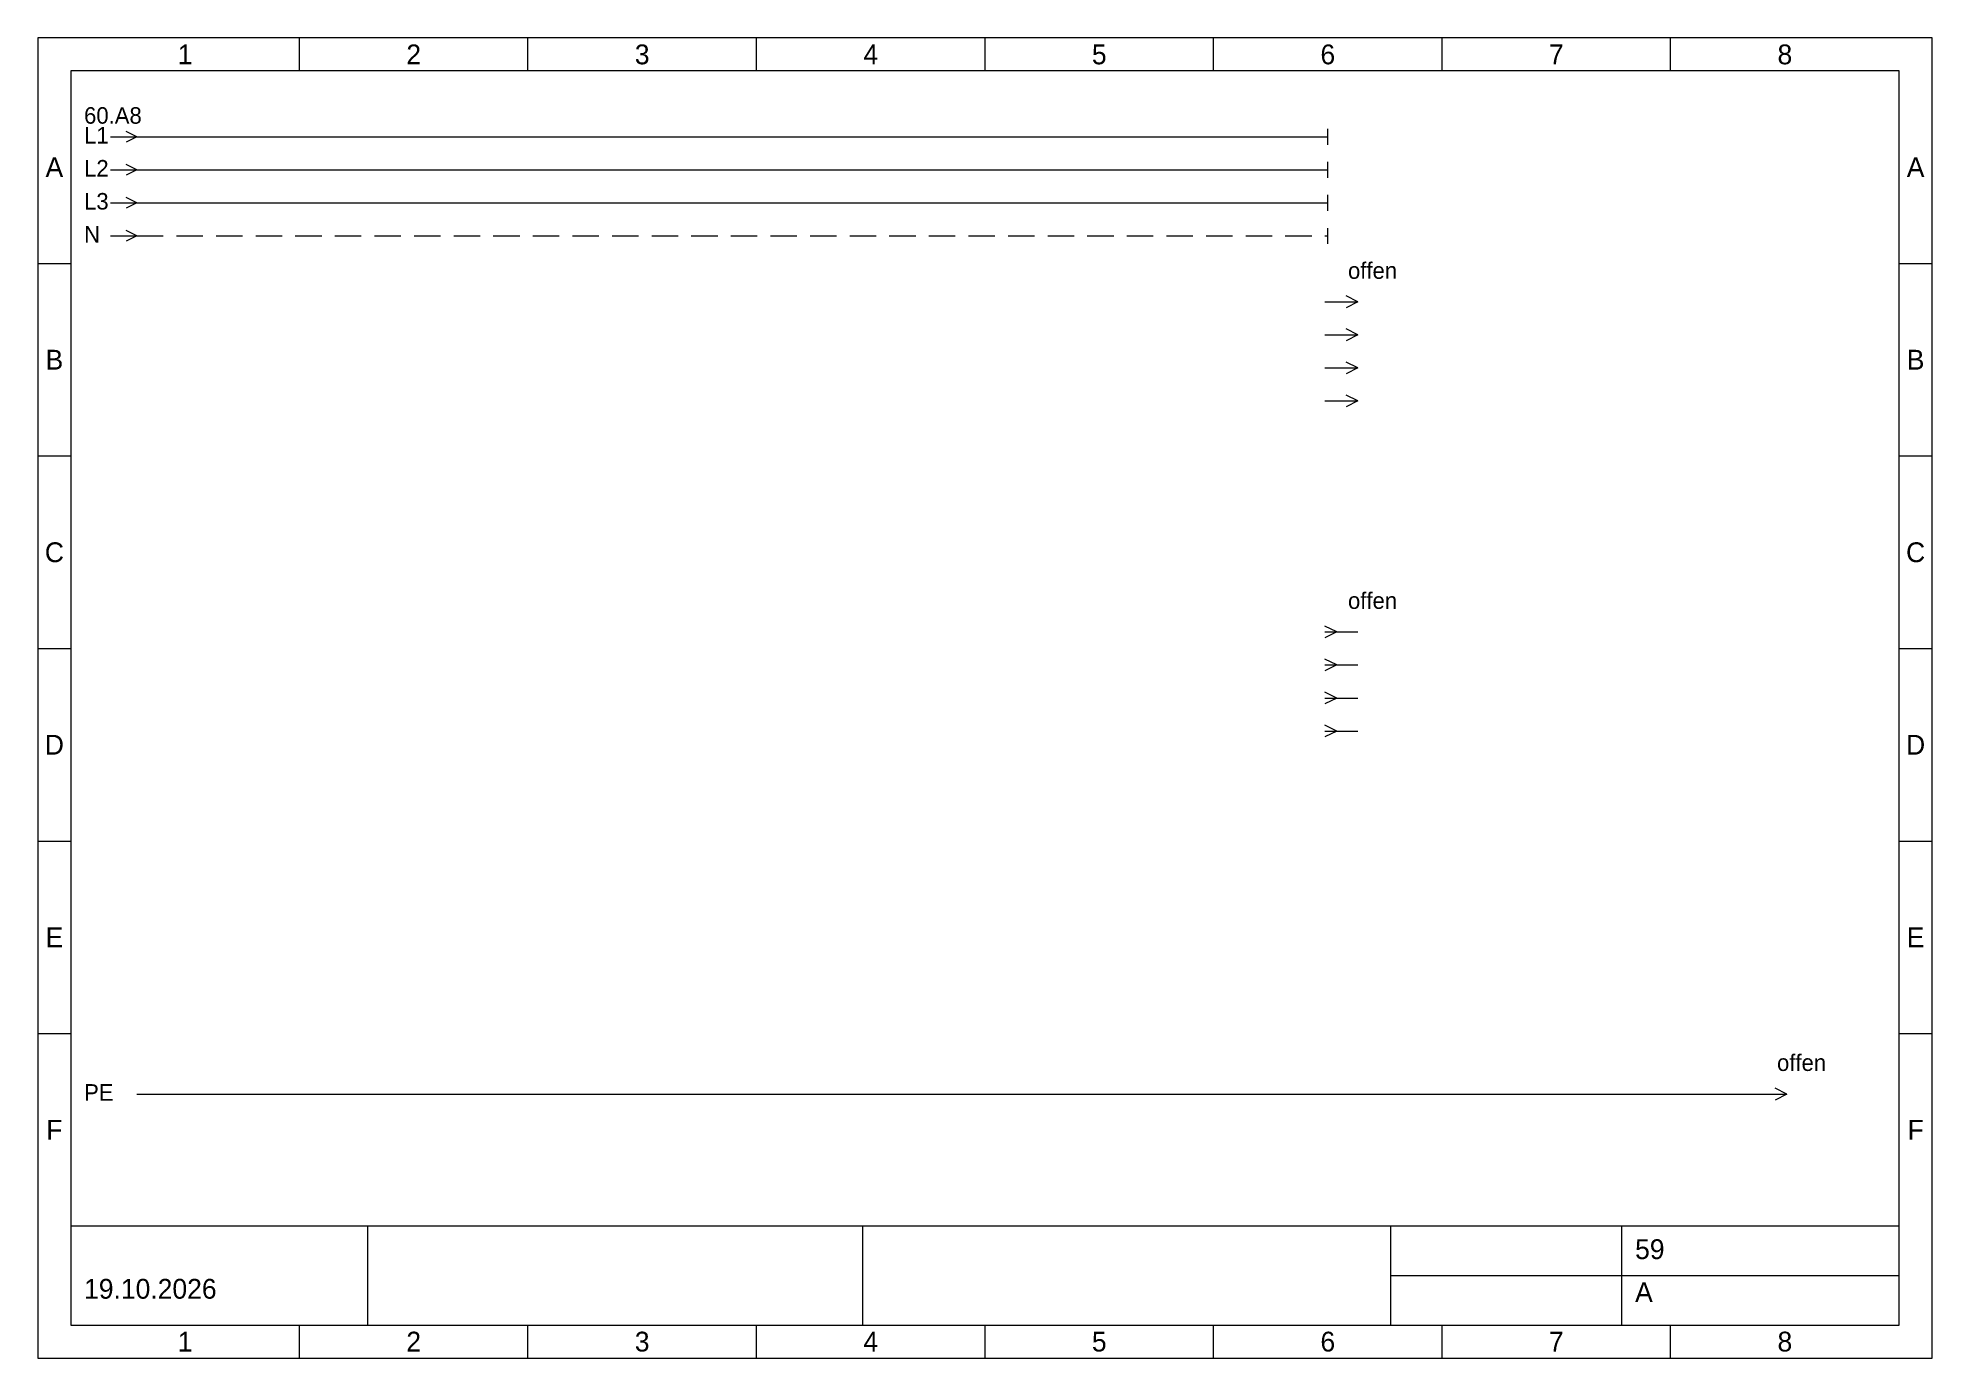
# Model space of a CAD drawing. Header units: millimetres. Extents: x 5 to 292, y 5 to 205.
import ezdxf
from ezdxf.enums import TextEntityAlignment as Align

# ---------------------------------------------------------------- set-up
doc = ezdxf.new("R2010")
doc.units = ezdxf.units.MM
doc.linetypes.add('DASHED', pattern=[6, 4, -2])
for name, color, linetype, lineweight in [('SCH_NETZ', 7, 'Continuous', 0), ('SCH_PE', 3, 'Continuous', 0), ('SCH_RAHMEN', 7, 'Continuous', 0), ('SCH_SCHRIFTFELD', 7, 'Continuous', 0), ('SCH_SYMBOLE', 7, 'Continuous', 0), ('SCH_TEXT', 7, 'Continuous', 0)]:
    doc.layers.add(name, color=color, linetype=linetype, lineweight=lineweight)

# ---------------------------------------------------------------- blocks, each defined once
blk = doc.blocks.new('SCHRIFTFELD')
at = {"layer": 'SCH_SCHRIFTFELD'}
for p, q in [((45, 0), (45, 15)), ((120, 0), (120, 15)), ((200, 0), (200, 15)), ((235, 0), (235, 15)), ((200, 7.5), (277, 7.5))]:
    blk.add_line(p, q, dxfattribs=at)
blk.add_lwpolyline([(0, 0), (277, 0), (277, 15), (0, 15), (0, 0)], dxfattribs=at)
for tag, p in [('GEZEICHNET', (2, 10)), ('OBJEKT', (47, 10)), ('TITEL', (122, 10)), ('AUFTRAG', (202, 10)), ('BLATT', (237, 10)), ('DATUM', (2, 4)), ('SCHEMA', (202, 3.5)), ('INDEX', (237, 3.5))]:
    blk.add_attdef(tag, p, '', height=3, dxfattribs=at)
blk = doc.blocks.new('VINL_4P')
at = {"layer": 'SCH_SYMBOLE'}
for p, q in [((-4, 15), (0, 15)), ((0, 15), (-1.6, 15.8)), ((0, 15), (-1.6, 14.2)), ((-4, 10), (0, 10)), ((0, 10), (-1.6, 10.8)), ((0, 10), (-1.6, 9.2)), ((0, 5), (-1.6, 5.8)), ((-4, 5), (0, 5)), ((0, 5), (-1.6, 4.2)), ((-4, 0), (0, 0)), ((0, 0), (-1.6, 0.8)), ((0, 0), (-1.6, -0.8))]:
    blk.add_line(p, q, dxfattribs=at)
at = {"layer": 'SCH_TEXT'}
blk.add_attdef('ZIEL', (-8, 17), '', height=2.5, dxfattribs=at)
blk = doc.blocks.new('VOUT_1P')
at = {"layer": 'SCH_SYMBOLE'}
for p, q in [((0, 0), (0, -5)), ((0, -5), (-0.9, -3.2)), ((0, -5), (0.9, -3.2))]:
    blk.add_line(p, q, dxfattribs=at)
at = {"layer": 'SCH_TEXT'}
blk.add_attdef('ZIEL', (3.5, -3.5), '', height=2.5, dxfattribs=at)
blk = doc.blocks.new('VIN_4P')
at = {"layer": 'SCH_SYMBOLE'}
for p, q in [((0, -1.8), (-0.9, 0)), ((0, 0), (0, -5)), ((0, -1.8), (0.9, 0)), ((5, -1.8), (4.1, 0)), ((5, 0), (5, -5)), ((5, -1.8), (5.9, 0)), ((10, -1.8), (9.1, 0)), ((10, 0), (10, -5)), ((10, -1.8), (10.9, 0)), ((15, -1.8), (14.1, 0)), ((15, 0), (15, -5)), ((15, -1.8), (15.9, 0))]:
    blk.add_line(p, q, dxfattribs=at)
at = {"layer": 'SCH_TEXT'}
blk.add_attdef('ZIEL', (18.5, -3.5), '', height=2.5, dxfattribs=at)
blk = doc.blocks.new('VOUT_4P')
at = {"layer": 'SCH_SYMBOLE'}
for p, q in [((0, 0), (0, -5)), ((5, 0), (5, -5)), ((10, 0), (10, -5)), ((15, 0), (15, -5)), ((0, -5), (-0.9, -3.2)), ((0, -5), (0.9, -3.2)), ((5, -5), (4.1, -3.2)), ((5, -5), (5.9, -3.2)), ((10, -5), (9.1, -3.2)), ((10, -5), (10.9, -3.2)), ((15, -5), (14.1, -3.2)), ((15, -5), (15.9, -3.2))]:
    blk.add_line(p, q, dxfattribs=at)
at = {"layer": 'SCH_TEXT'}
blk.add_attdef('ZIEL', (18.5, -3.5), '', height=2.5, dxfattribs=at)

msp = doc.modelspace()

# ---------------------------------------------------------------- linework, layer by layer
at = {"layer": 'SCH_NETZ'}
for p, q in [((200.44, 188.8), (200.44, 191.2)), ((200.44, 183.8), (200.44, 186.2)), ((200.44, 178.8), (200.44, 181.2)), ((200.44, 173.8), (200.44, 176.2))]:
    msp.add_line(p, q, dxfattribs=at)
for points in [[(20, 190), (200.44, 190)], [(20, 185), (200.44, 185)], [(20, 180), (200.44, 180)]]:
    msp.add_lwpolyline(points, dxfattribs=at)
at = {"layer": 'SCH_NETZ', "linetype": 'DASHED'}
msp.add_lwpolyline([(20, 175), (200.44, 175)], dxfattribs=at)
at = {"layer": 'SCH_PE'}
msp.add_lwpolyline([(20, 45), (265, 45)], dxfattribs=at)
at = {"layer": 'SCH_RAHMEN'}
for p, q in [((44.62, 200), (44.62, 205)), ((79.25, 200), (79.25, 205)), ((113.88, 200), (113.88, 205)), ((148.5, 200), (148.5, 205)), ((183.12, 200), (183.12, 205)), ((217.75, 200), (217.75, 205)), ((252.38, 200), (252.38, 205)), ((5, 170.83), (10, 170.83)), ((287, 170.83), (292, 170.83)), ((5, 141.67), (10, 141.67)), ((287, 141.67), (292, 141.67)), ((5, 112.5), (10, 112.5)), ((287, 112.5), (292, 112.5)), ((5, 83.33), (10, 83.33)), ((287, 83.33), (292, 83.33)), ((5, 54.17), (10, 54.17)), ((287, 54.17), (292, 54.17)), ((44.62, 5), (44.62, 10)), ((79.25, 5), (79.25, 10)), ((113.88, 5), (113.88, 10)), ((148.5, 5), (148.5, 10)), ((183.12, 5), (183.12, 10)), ((217.75, 5), (217.75, 10)), ((252.38, 5), (252.38, 10))]:
    msp.add_line(p, q, dxfattribs=at)
for points in [[(5, 5), (292, 5), (292, 205), (5, 205), (5, 5)], [(10, 10), (287, 10), (287, 200), (10, 200), (10, 10)]]:
    msp.add_lwpolyline(points, dxfattribs=at)

# ---------------------------------------------------------------- block references
at = {"layer": 'SCH_SCHRIFTFELD'}
msp.add_blockref('SCHRIFTFELD', (10, 10), dxfattribs=at).add_auto_attribs({'DATUM': '19.10.2026', 'BLATT': '59', 'INDEX': 'A'})
at = {"layer": 'SCH_SYMBOLE'}
msp.add_blockref('VINL_4P', (20, 175), dxfattribs=at).add_auto_attribs({'ZIEL': '60.A8'})
ref = msp.add_blockref('VOUT_4P', (200, 150), dxfattribs=dict(at, rotation=90))
ref.add_attrib('ZIEL', 'offen', (203.5, 168.5), dxfattribs={"layer": 'SCH_TEXT', "height": 2.5})
ref = msp.add_blockref('VIN_4P', (200, 100), dxfattribs=dict(at, rotation=90))
ref.add_attrib('ZIEL', 'offen', (203.5, 118.5), dxfattribs={"layer": 'SCH_TEXT', "height": 2.5})
ref = msp.add_blockref('VOUT_1P', (265, 45), dxfattribs=dict(at, rotation=90))
ref.add_attrib('ZIEL', 'offen', (268.5, 48.5), dxfattribs={"layer": 'SCH_TEXT', "height": 2.5})

# ---------------------------------------------------------------- texts
at = {"layer": 'SCH_RAHMEN'}
for s, p in [('1', (27.31, 202.5)), ('2', (61.94, 202.5)), ('3', (96.56, 202.5)), ('4', (131.19, 202.5)), ('5', (165.81, 202.5)), ('6', (200.44, 202.5)), ('7', (235.06, 202.5)), ('8', (269.69, 202.5)), ('A', (7.5, 185.42)), ('A', (289.5, 185.42)), ('B', (7.5, 156.25)), ('B', (289.5, 156.25)), ('C', (7.5, 127.08)), ('C', (289.5, 127.08)), ('D', (7.5, 97.92)), ('D', (289.5, 97.92)), ('E', (7.5, 68.75)), ('E', (289.5, 68.75)), ('F', (7.5, 39.58)), ('F', (289.5, 39.58)), ('1', (27.31, 7.5)), ('2', (61.94, 7.5)), ('3', (96.56, 7.5)), ('4', (131.19, 7.5)), ('5', (165.81, 7.5)), ('6', (200.44, 7.5)), ('7', (235.06, 7.5)), ('8', (269.69, 7.5))]:
    msp.add_text(s, height=3, dxfattribs=at).set_placement(p, align=Align.MIDDLE_CENTER)
at = {"layer": 'SCH_TEXT'}
for s, p in [('L1', (12, 189)), ('L2', (12, 184)), ('L3', (12, 179)), ('N', (12, 174)), ('PE', (12, 44))]:
    msp.add_text(s, height=2.5, dxfattribs=at).set_placement(p)

doc.saveas('drawing.dxf')
